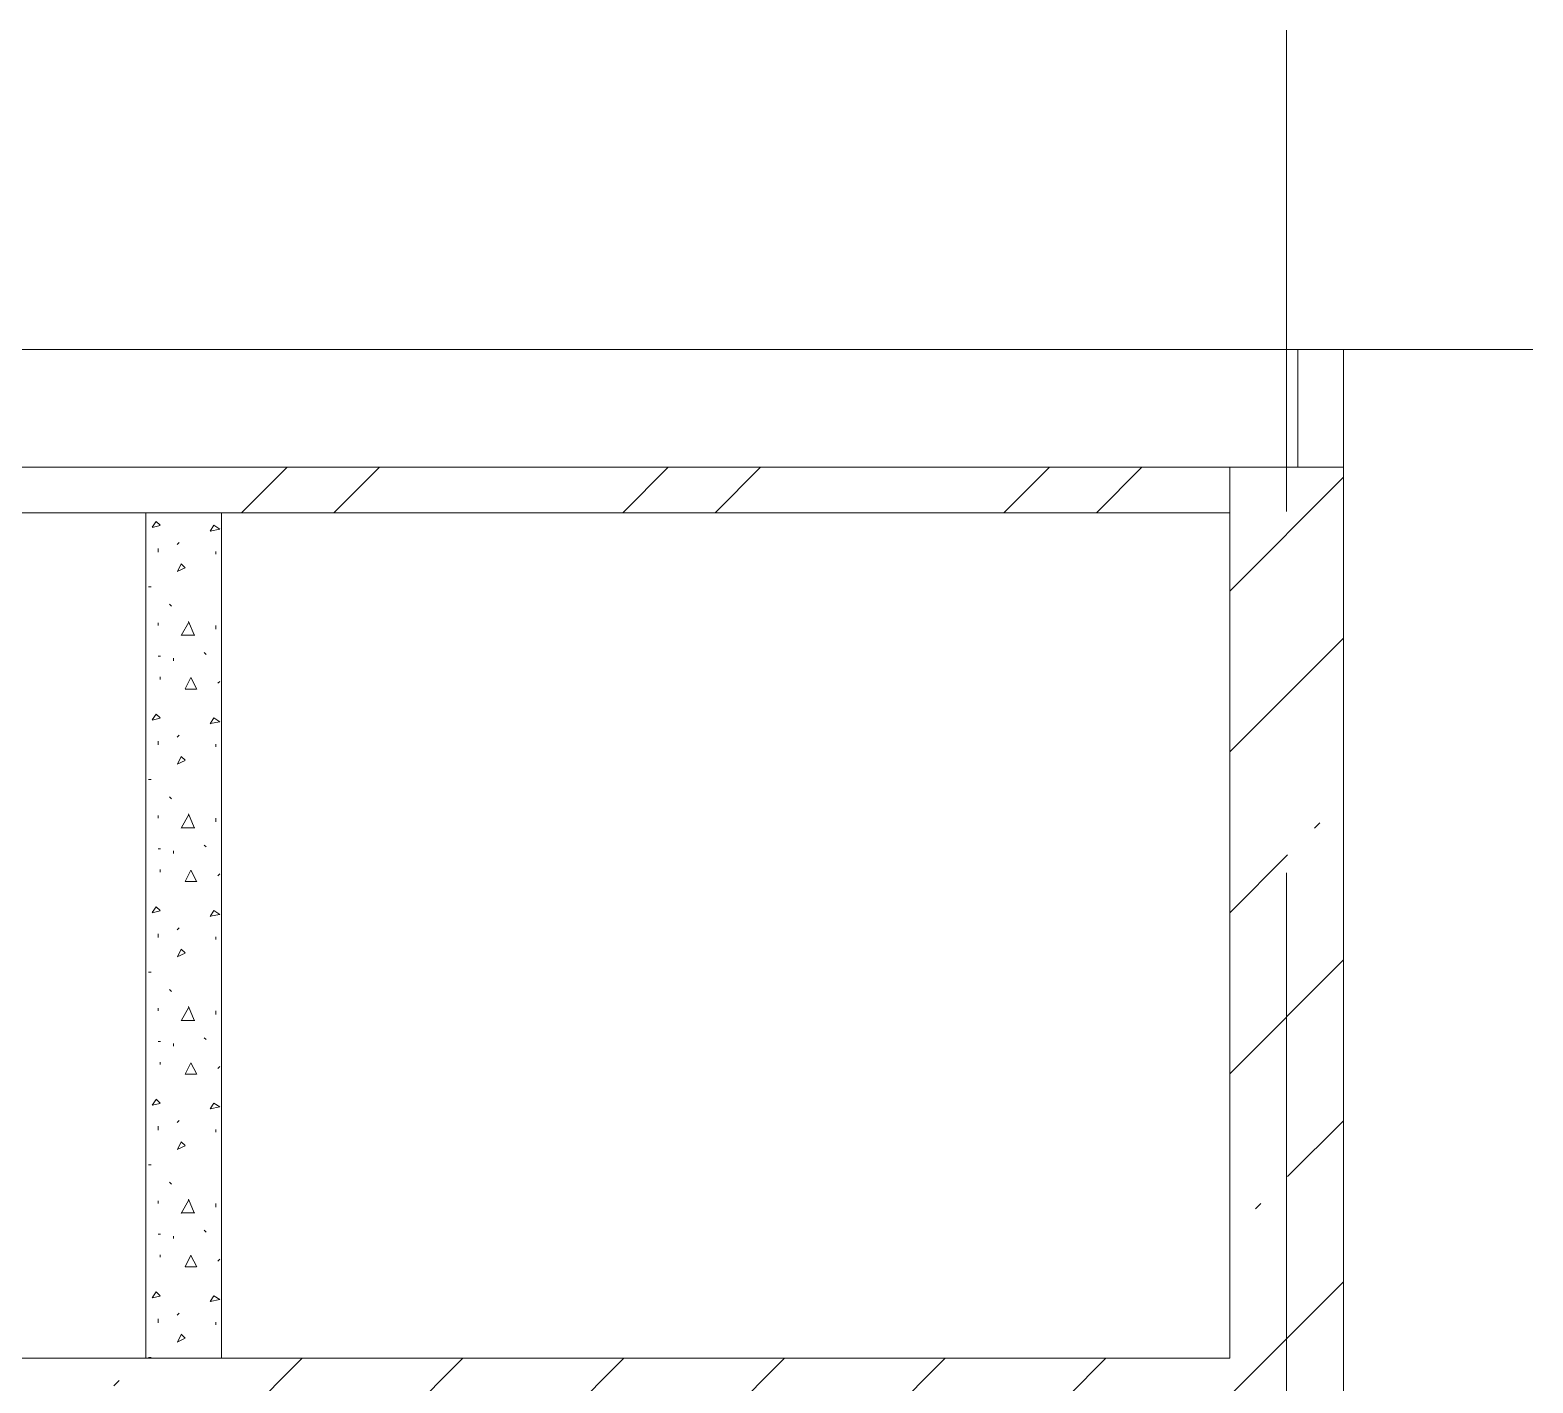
# Model space of a CAD drawing. Header units: millimetres. Extents: x 46431 to 216095, y -43515 to 31605.
# Drawn here: x 211509 to 215475, y 6202 to 9770 of the extents above; entities that cross this region are included whole.
import ezdxf

# ---------------------------------------------------------------- set-up
doc = ezdxf.new("R2010")
doc.units = ezdxf.units.MM
doc.linetypes.add('Осевые', pattern=[6350, 1270, -952.5, 3175, -952.5])
for name, color, linetype, lineweight in [('Общие ребра', 7, 'Continuous', 9), ('Оси-2', 7, 'Осевые', 9), ('Стены-1', 7, 'Continuous', 18), ('Штриховка разреза-3', 7, 'Continuous', 9), ('Элементы узлов', 7, 'Continuous', 9)]:
    doc.layers.add(name, color=color, linetype=linetype, lineweight=lineweight)
pattern_1 = [(45, (85893.1, 0), (-424.264, 424.264), [600, -100, 20, -100]), (45, (85893.1, 424), (-424.264, 424.264), [])]
pattern_2 = [(45, (85893.1, 0), (-502.8943, 502.8943), []), (45, (85893.1, 762), (-502.8943, 502.8943), [])]

# ---------------------------------------------------------------- blocks, each defined once
blk = doc.blocks.new('Линия разрыва1 - М 200-5354973-Фрагмент плана на отм_ -3_500')
at = {"layer": 'Элементы узлов'}
blk.add_line((-88.3, 0), (-11630, 0), dxfattribs=at)
blk = doc.blocks.new('Линия разрыва1 - М 200-5815359-Фрагмент плана на отм_ -3_500')
at = {"layer": 'Элементы узлов'}
blk.add_line((24175, 0), (90.2, 0), dxfattribs=at)

msp = doc.modelspace()

# ---------------------------------------------------------------- hatches: boundary and pattern name
at = {"layer": 'Штриховка разреза-3'}
h = msp.add_hatch(dxfattribs=at)
h.set_pattern_fill('FP_3', color=256, style=0, pattern_type=2)
h.set_pattern_definition(pattern_2)
h.paths.add_polyline_path([(214974.7, 8617.1), (214974.7, 8927.1), (214854.7, 8927.1), (214854.7, 8617.1)], flags=0)
h = msp.add_hatch(dxfattribs=at)
h.set_pattern_fill('FP_3', color=256, style=0, pattern_type=2)
h.set_pattern_definition(pattern_2)
h.paths.add_polyline_path([(212014.7, 8497.1), (214674.7, 8497.1), (214674.7, 8617.1), (208974.7, 8617.1), (208974.7, 8497.1), (211814.7, 8497.1)], flags=0)
h = msp.add_hatch(dxfattribs=at)
h.set_pattern_fill('FP_4', color=256, style=0, pattern_type=2)
h.set_pattern_definition(pattern_1)
h.paths.add_polyline_path([(214974.7, -16032.9), (214972.7, -2702.6), (214804.3, -2658.7), (214974.7, -2614.6), (214974.7, 8617.1), (214674.7, 8617.1), (214674.7, -16032.9), (214894.6, -16032.9)], flags=0)
h = msp.add_hatch(dxfattribs=at)
h.set_pattern_fill('FP_54', color=256, style=0, pattern_type=2)
h.set_pattern_definition([(315, (86096.3, 20.32), (507.9997, 0), [7.184, -711.236]), (63.435, (86172.5, 76.2), (-0.0009, 508.0002), [11.359, -1124.563]), (90, (86015, 60.96), (-508, 508), [10.16, -497.84]), (315, (85893.1, 127), (507.9997, 0), [7.184, -711.236]), (270, (86223.3, 40.64), (508, -508), [6.706, -501.294]), (270, (86106.45, 386.1), (508, -508), [6.706, -501.294]), (45, (86177.57, 441.96), (0, 507.9997), [7.184, -711.236]), (90, (86075.97, 182.9), (-508, 508), [6.706, -501.294]), (90, (86015, 259.1), (-508, 508), [6.706, -501.294]), (270, (86172.5, 238.76), (508, -508), [6.706, -501.294]), (45, (86020.1, 426.72), (0, 507.9997), [7.184, -711.236]), (45, (85913.4, 284.48), (0, 507.9997), [7.184, -711.236]), (270, (85903.25, 492.76), (508, -508), [6.706, -501.294]), (315, (86228.37, 406.4), (507.9997, 0), [7.184, -711.236]), (90, (86370.6, 71.1), (-508, 508), [6.706, -501.294]), (315, (86248.7, 137.16), (507.9997, 0), [7.184, -711.236]), (90, (86370.6, 264.16), (-508, 508), [10.16, -497.84]), (90, (86375.7, 436.9), (-508, 508), [6.706, -501.294]), (90, (86269, 294.64), (-508, 508), [6.706, -501.294]), (315, (86253.77, 497.84), (507.9997, 0), [7.184, -711.236]), (0, (86370.6, 497.84), (508, 508), [6.706, -501.294]), (315, (85984.53, 508), (507.9997, 0), [7.184, -711.236]), (270, (86126.77, 132.1), (508, -508), [6.706, -501.294]), (0, (86345.2, 172.7), (508, 508), [6.706, -501.294]), (56.31, (86167.41, 5.08), (507.99879, 1016.00085), [18.316, -1813.304]), (315, (86177.57, 20.32), (507.9997, 0), [14.368, -704.052]), (194.036, (86187.73, 10.16), (-1524.00192, -507.99336), [20.945, -2073.592]), (60.255, (85923.57, 45.72), (508.00199, 1015.99946), [40.956, -4054.671]), (293.199, (85943.89, 81.28), (508.006508, -1015.996307), [38.688, -3830.124]), (180, (85959.13, 45.7), (-508, -508), [35.56, -472.44]), (63.435, (85913.41, 213.36), (-0.0009, 508.0002), [22.718, -1113.204]), (315, (85923.57, 233.68), (507.9997, 0), [14.368, -704.052]), (206.565, (85933.73, 223.52), (-508.00066, -508.0002), [22.718, -1113.204]), (66.801, (86279.17, 50.8), (1016.01901, 2539.993042), [38.688, -3830.124]), (296.565, (86294.41, 86.36), (508.0002, -508.00066), [34.078, -1101.845]), (189.462, (86309.65, 55.88), (-2540.002556, -507.985985), [30.901, -3059.143]), (82.875, (86096.29, 248.92), (-0.000517, 507.999884), [40.956, -4054.671]), (315, (86101.37, 289.56), (507.9997, 0), [35.921, -682.5]), (206.565, (86126.77, 264.16), (-508.00066, -508.0002), [34.078, -1101.845]), (71.565, (86269.01, 223.52), (0.00014, 507.99998), [16.064, -1590.373]), (326.31, (86274.09, 238.76), (1016.00085, -507.99879), [18.316, -1813.304]), (194.036, (86289.33, 228.6), (-1524.00192, -507.99336), [20.945, -2073.592]), (60.255, (86060.73, 472.44), (508.00199, 1015.99946), [40.956, -4054.671]), (288.435, (86081.05, 508), (508.0012, -1015.99951), [32.129, -1574.308]), (189.462, (86091.21, 477.52), (-2540.002556, -507.985985), [30.901, -3059.143]), (63.435, (85933.73, 411.48), (-0.0009, 508.0002), [34.078, -1101.845]), (296.565, (85948.97, 441.96), (508.0002, -508.00066), [34.078, -1101.845]), (180, (85964.2, 411.5), (-508, -508), [30.48, -477.52]), (56.31, (85999.77, 320.04), (507.99879, 1016.00085), [18.316, -1813.304]), (326.31, (86009.93, 335.28), (1016.00085, -507.99879), [18.316, -1813.304]), (191.31, (86025.17, 325.12), (-2031.99947, -508.00241), [25.903, -2564.399]), (63.435, (86172.5, 365.76), (-0.0009, 508.0002), [22.718, -1113.204]), (326.31, (86182.65, 386.08), (1016.00085, -507.99879), [18.316, -1813.304]), (201.801, (86197.89, 375.92), (-1016.00392, -507.992605), [27.357, -2708.307]), (60.255, (86284.25, 416.56), (508.00199, 1015.99946), [40.956, -4054.671]), (288.435, (86304.57, 452.12), (508.0012, -1015.99951), [32.129, -1574.308]), (189.462, (86314.73, 421.64), (-2540.002556, -507.985985), [30.901, -3059.143]), (56.31, (86355.37, 330.2), (507.99879, 1016.00085), [18.316, -1813.304]), (315, (86365.53, 345.44), (507.9997, 0), [14.368, -704.052]), (194.036, (86375.69, 335.28), (-1524.00192, -507.99336), [20.945, -2073.592])])
h.paths.add_polyline_path([(212014.7, 6267.1), (212014.7, 8497.1), (211814.7, 8497.1), (211814.7, 6267.1)], flags=0)
h = msp.add_hatch(dxfattribs=at)
h.set_pattern_fill('FP_4', color=256, style=0, pattern_type=2)
h.set_pattern_definition(pattern_1)
h.paths.add_polyline_path([(214674.7, 5967.1), (214674.7, 6267.1), (194374.7, 6267.1), (194374.7, 5967.1), (209792.6, 5967.1)], flags=0)

# ---------------------------------------------------------------- linework, layer by layer
at = {"layer": 'Общие ребра'}
for p, q in [((214974.7, 8617.1), (214974.7, 8927.1)), ((214974.7, 8927.1), (214974.7, 8617.1)), ((214674.7, 8497.1), (214674.7, 8617.1)), ((214974.7, 8617.1), (214854.7, 8617.1)), ((214854.7, 8617.1), (214974.7, 8617.1)), ((214974.7, 6202.1), (214974.7, 8617.1)), ((212014.7, 8497.1), (211814.7, 8497.1)), ((211814.7, 6267.1), (212014.7, 6267.1))]:
    msp.add_line(p, q, dxfattribs=at)
at = {"layer": 'Оси-2'}
msp.add_line((214824.7, 9769.9), (214824.7, -19674.5), dxfattribs=at)
at = {"layer": 'Стены-1'}
for p, q in [((214854.7, 8927.1), (214854.7, 8617.1)), ((214674.7, 8617.1), (208974.7, 8617.1)), ((214854.7, 8617.1), (214674.7, 8617.1)), ((208974.7, 8497.1), (211814.7, 8497.1)), ((211814.7, 8497.1), (211814.7, 6267.1)), ((212014.7, 8497.1), (214674.7, 8497.1)), ((212014.7, 6267.1), (212014.7, 8497.1)), ((214674.7, 8497.1), (214674.7, 6267.1)), ((211814.7, 6267.1), (208974.7, 6267.1)), ((214674.7, 6267.1), (212014.7, 6267.1))]:
    msp.add_line(p, q, dxfattribs=at)

# ---------------------------------------------------------------- block references
at = {"layer": 'Элементы узлов'}
msp.add_blockref('Линия разрыва1 - М 200-5815359-Фрагмент плана на отм_ -3_500', (191299.7, 8927.1), dxfattribs=at)
at = {"layer": 'Элементы узлов', "rotation": 269.9999999999999}
msp.add_blockref('Линия разрыва1 - М 200-5354973-Фрагмент плана на отм_ -3_500', (214974.7, -2702.9), dxfattribs=at)

doc.saveas('drawing.dxf')
